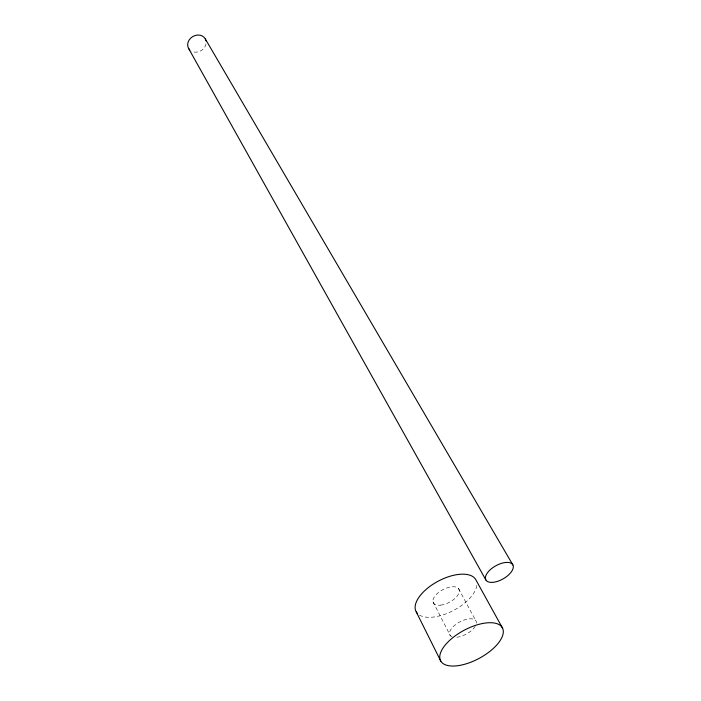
<?xml version="1.0" encoding="UTF-8"?>
<svg xmlns="http://www.w3.org/2000/svg" width="701" height="701" viewBox="0 0 701 701"><rect width="100%" height="100%" fill="white"/><g stroke="black" fill="none" stroke-linecap="round" stroke-linejoin="round"><path stroke-width="0.53" stroke-dasharray="3.5 2.63" d="M458.515 588.542L475.646 620.455M432.99 601.87L450.375 635.719M476.776 585.449A33.858 16.526 -28 0 1 453.021 610.72A33.858 16.526 -28 0 1 419.461 615.092M452.049 636.797A14.835 6.914 -28.1 0 1 459.935 621.822A14.835 6.914 -28.1 0 1 476.251 624.135M475.199 626.431A14.835 6.914 -28.1 0 1 455.396 637.314M206.041 43.891A9.621 8.184 -30.8 0 1 191.671 51.313M440.675 605.129A14.511 7.08 -28 0 0 459.304 590.216A14.511 7.08 -28 0 0 438.432 592.599A14.511 7.08 -28 0 0 440.675 605.129"/><path stroke-width="1.05" d="M205.314 38.932L512.895 564.945A15.466 7.501 -29.3 0 1 495.546 581.9A15.466 7.501 -29.3 0 1 489.605 570.342A15.466 7.501 -29.3 0 1 512.895 564.945M188.56 48.387L485.872 579.972M502.573 628.184A35.015 15.939 -28.1 0 0 450.051 640.022A35.015 15.939 -28.1 0 0 461.977 664.942A35.015 15.939 -28.1 0 0 502.573 628.184L476.023 580.104A33.858 16.526 -28 0 0 436.644 582.023A33.858 16.526 -28 0 0 417.323 613.366M416.289 611.973L440.815 661.174M189.875 50.069A9.621 8.184 -30.8 0 1 192.959 36.452A9.621 8.184 -30.8 0 1 206.041 40.947"/></g></svg>
